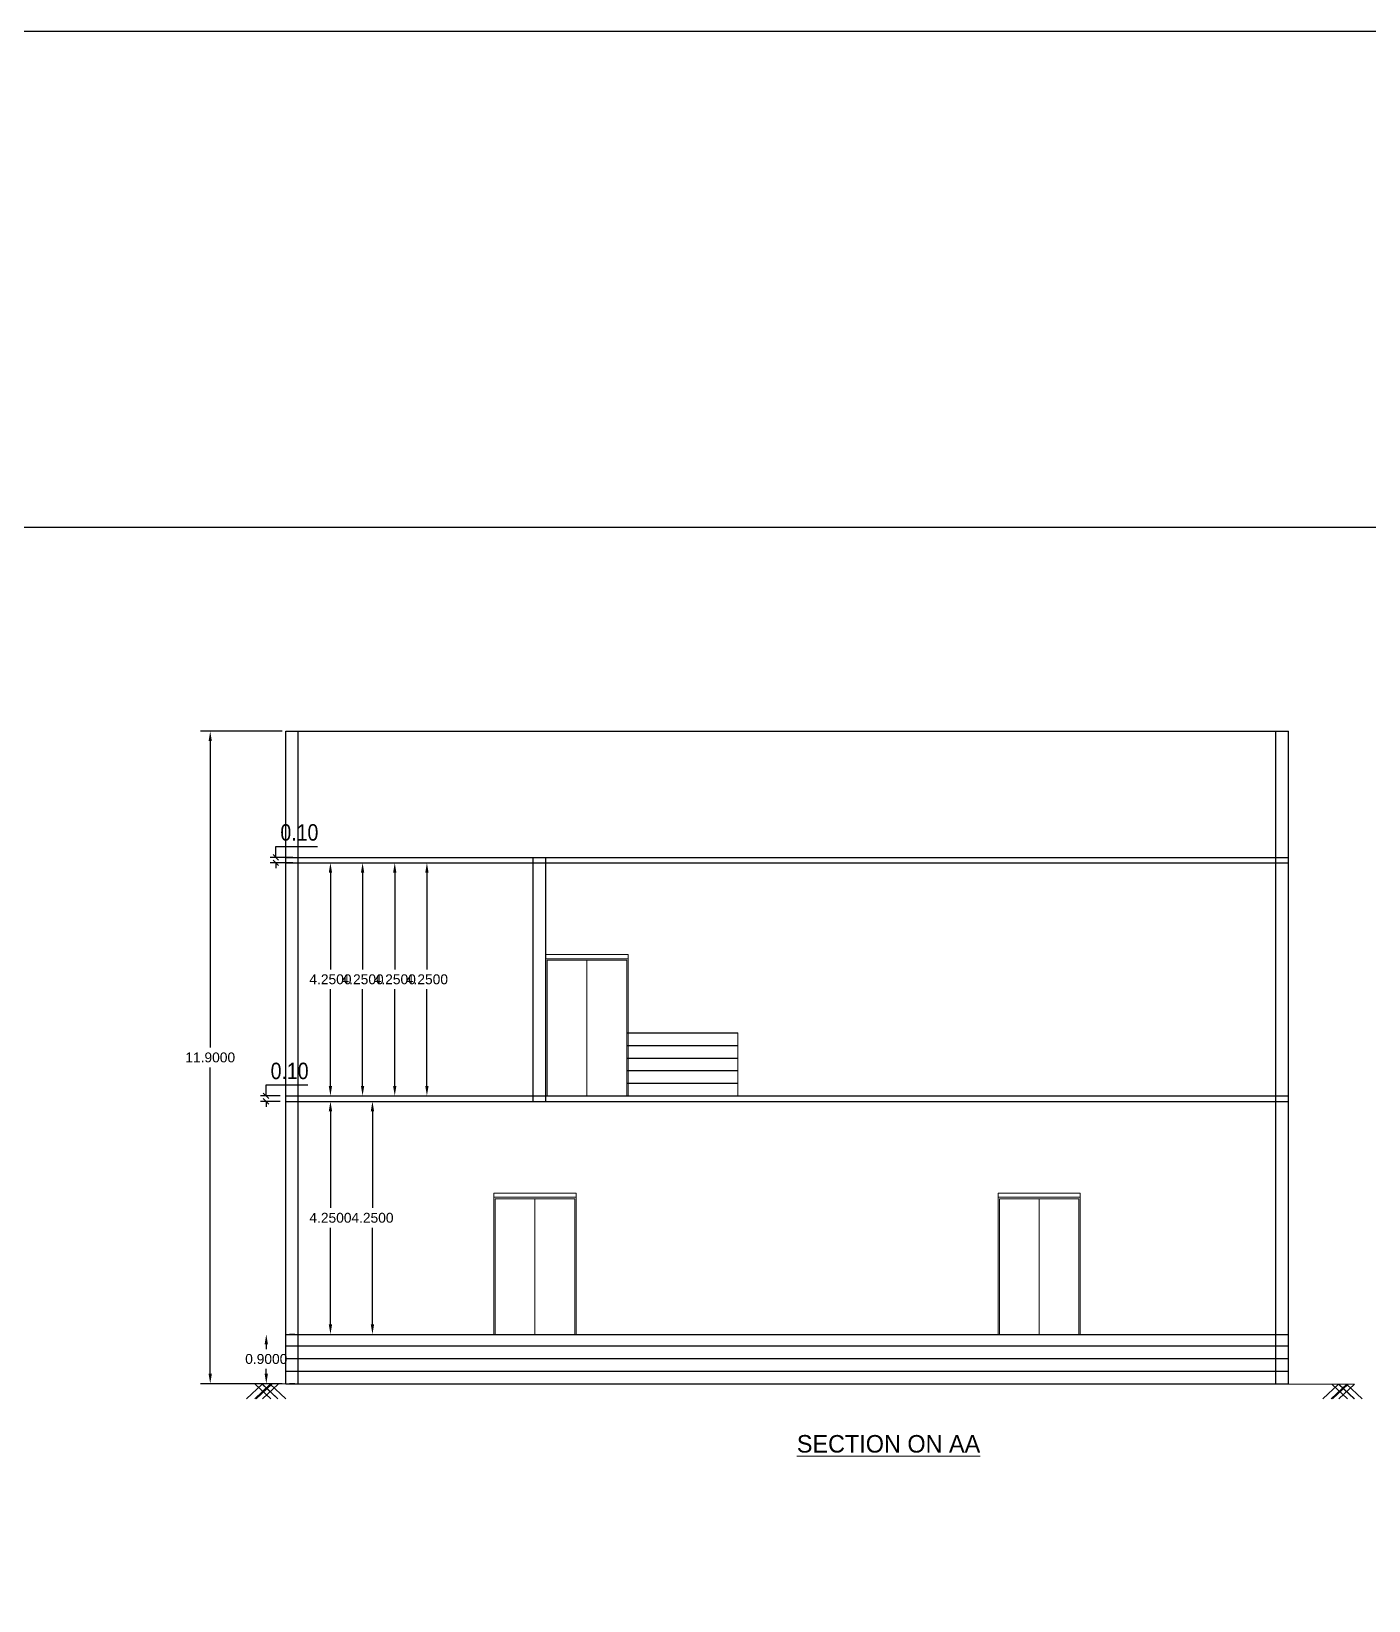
# Model space of a CAD drawing. Header units: metres. Extents: x 0 to 298, y 0 to 242.
# Drawn here: x 103.17 to 127.58, y 213.35 to 241.97 of the extents above; entities that cross this region are included whole.
import ezdxf

# ---------------------------------------------------------------- set-up
doc = ezdxf.new("R2010")
doc.units = ezdxf.units.M
doc.linetypes.add('DOT2', pattern=[0.125, 0, -0.125])
for name, color, linetype in [('BLK_1_FLR_0_REGULAR_ROOM_1', 117, 'Continuous'), ('BLK_1_FLR_0_REGULAR_ROOM_2', 117, 'Continuous'), ('BLK_1_FLR_1_REGULAR_ROOM_2', 117, 'Continuous'), ('BLK_1_FLR_1_REGULAR_ROOM_3', 117, 'Continuous'), ('BLK_1_FLR_1_WATER_CLOSET', 213, 'Continuous'), ('BLK_1_HT_OF_BLDG', 5, 'Continuous'), ('BLK_1_PLINTH_HEIGHT', 7, 'Continuous')]:
    doc.layers.add(name, color=color, linetype=linetype)
doc.styles.add('rs', font='arial.ttf', dxfattribs={"width": 0.85})
doc.styles.get("Standard").update_dxf_attribs({"font": 'arial.ttf', "height": 0.5})
doc.styles.add('style1', font='BKANT.TTF', dxfattribs={"height": 1})
doc.dimstyles.new('Indo', dxfattribs={"dimtxt": 7.5, "dimasz": 5, "dimexe": 2, "dimexo": 2, "dimgap": 2, "dimtad": 1, "dimdec": 1, "dimzin": 3, "dimdsep": 46, "dimlunit": 4, "dimtxsty": 'rs', "dimblk": 'OBLIQUE', "dimcen": 0.09, "dimclrd": 256, "dimclre": 256, "dimclrt": 4, "dimadec": 0, "dimazin": 0, "dimtfac": 1, "dimtdec": 1, "dimtofl": 0, "dimtmove": 0, "dimatfit": 3, "dimldrblk": 'OBLIQUE', "dimfxl": 0, "dimtolj": 1, "dimtzin": 0, "dimarcsym": 0})
doc.dimstyles.get("Standard").update_dxf_attribs({"dimtxt": 0.18, "dimasz": 0.18, "dimexe": 0.18, "dimexo": 0.0625, "dimgap": 0.09, "dimtad": 0, "dimtih": 1, "dimtoh": 1, "dimdec": 4, "dimzin": 0, "dimdsep": 46, "dimtxsty": 'Standard', "dimcen": 0.09, "dimadec": 0, "dimazin": 0, "dimtfac": 1, "dimtdec": 4, "dimtofl": 0, "dimtmove": 0, "dimatfit": 3, "dimfxl": 0, "dimtolj": 1, "dimtzin": 0, "dimarcsym": 0})

# ---------------------------------------------------------------- blocks, each defined once
blk = doc.blocks.new('*D54')
at = {"layer": 'BLK_1_PLINTH_HEIGHT', "color": 7, "linetype": 'DOT2', "lineweight": -2, "ltscale": 400}
for p, q in [((107.979, 218.202), (107.277, 218.202)), ((107.979, 217.302), (107.277, 217.302))]:
    blk.add_line(p, q, dxfattribs=at)
at = {"layer": 'BLK_1_PLINTH_HEIGHT', "color": 7, "lineweight": -2, "ltscale": 400}
for p, q in [((107.457, 218.022), (107.457, 217.934)), ((107.457, 217.482), (107.457, 217.57))]:
    blk.add_line(p, q, dxfattribs=at)
at = {"layer": 'BLK_1_PLINTH_HEIGHT', "color": 7, "ltscale": 400}
for points in [[(107.427, 218.022), (107.487, 218.022), (107.457, 218.202)], [(107.427, 217.482), (107.487, 217.482), (107.457, 217.302)]]:
    blk.add_solid(points, dxfattribs=at)
at = {"layer": 'DEFPOINTS', "color": 0, "ltscale": 400}
for p in [(107.457, 218.202), (108.041, 218.202), (108.041, 217.302)]:
    blk.add_point(p, dxfattribs=at)
at = {"layer": 'BLK_1_PLINTH_HEIGHT', "color": 7, "ltscale": 400, "insert": (107.457, 217.752), "char_height": 0.18, "attachment_point": 5}
blk.add_mtext('\\A1;0.9000', dxfattribs=at)
blk = doc.blocks.new('*D55')
at = {"layer": 'BLK_1_FLR_0_REGULAR_ROOM_1', "color": 0, "lineweight": -2}
for p, q in [((108.104, 222.452), (108.808, 222.452)), ((108.628, 222.272), (108.628, 220.509)), ((108.628, 218.382), (108.628, 220.145)), ((108.104, 218.202), (108.808, 218.202))]:
    blk.add_line(p, q, dxfattribs=at)
at = {"layer": 'BLK_1_FLR_0_REGULAR_ROOM_1', "color": 0}
for points in [[(108.598, 222.272), (108.658, 222.272), (108.628, 222.452)], [(108.598, 218.382), (108.658, 218.382), (108.628, 218.202)]]:
    blk.add_solid(points, dxfattribs=at)
at = {"layer": 'DEFPOINTS', "color": 0}
for p in [(108.041, 222.452), (108.628, 222.452), (108.041, 218.202)]:
    blk.add_point(p, dxfattribs=at)
at = {"layer": 'BLK_1_FLR_0_REGULAR_ROOM_1', "color": 0, "insert": (108.628, 220.327), "char_height": 0.18, "attachment_point": 5}
blk.add_mtext('\\A1;4.2500', dxfattribs=at)
blk = doc.blocks.new('_Oblique')
at = {"color": 0, "linetype": 'ByBlock', "lineweight": -2}
blk.add_line((-0.5, -0.5), (0.5, 0.5), dxfattribs=at)
blk = doc.blocks.new('*D56')
at = {"color": 8, "lineweight": -2, "ltscale": 25}
for p, q in [((107.452, 222.552), (107.452, 222.752)), ((107.452, 222.752), (108.213, 222.752)), ((107.711, 222.552), (107.352, 222.552)), ((107.711, 222.452), (107.352, 222.452)), ((107.452, 222.452), (107.452, 222.352))]:
    blk.add_line(p, q, dxfattribs=at)
at = {"layer": 'DEFPOINTS', "color": 0, "ltscale": 25}
for p in [(107.452, 222.552), (107.811, 222.552), (107.811, 222.452)]:
    blk.add_point(p, dxfattribs=at)
at = {"color": 8, "lineweight": -2, "ltscale": 25, "xscale": 0.1, "yscale": 0.1, "zscale": 0.1}
for p, rotation in [((107.452, 222.552), 270), ((107.452, 222.452), 90)]:
    blk.add_blockref('_Oblique', p, dxfattribs=dict(at, rotation=rotation))
at = {"color": 4, "ltscale": 25, "insert": (107.883, 223.005), "char_height": 0.3, "attachment_point": 5, "style": 'rs'}
blk.add_mtext('\\A1;0.10', dxfattribs=at)
blk = doc.blocks.new('*D57')
at = {"layer": 'BLK_1_FLR_1_REGULAR_ROOM_2', "color": 2, "lineweight": -2}
for p, q in [((108.104, 226.802), (108.808, 226.802)), ((108.628, 226.622), (108.628, 224.859)), ((108.628, 222.732), (108.628, 224.495)), ((108.104, 222.552), (108.808, 222.552))]:
    blk.add_line(p, q, dxfattribs=at)
at = {"layer": 'BLK_1_FLR_1_REGULAR_ROOM_2', "color": 2}
for points in [[(108.598, 226.622), (108.658, 226.622), (108.628, 226.802)], [(108.598, 222.732), (108.658, 222.732), (108.628, 222.552)]]:
    blk.add_solid(points, dxfattribs=at)
at = {"layer": 'DEFPOINTS', "color": 0}
for p in [(108.041, 226.802), (108.628, 226.802), (108.041, 222.552)]:
    blk.add_point(p, dxfattribs=at)
at = {"layer": 'BLK_1_FLR_1_REGULAR_ROOM_2', "color": 2, "insert": (108.628, 224.677), "char_height": 0.18, "attachment_point": 5}
blk.add_mtext('\\A1;4.2500', dxfattribs=at)
blk = doc.blocks.new('*D58')
at = {"color": 8, "lineweight": -2, "ltscale": 25}
for p, q in [((107.63, 226.902), (107.63, 227.102)), ((107.63, 227.102), (108.392, 227.102)), ((107.941, 226.902), (107.53, 226.902)), ((107.941, 226.802), (107.53, 226.802)), ((107.63, 226.802), (107.63, 226.702))]:
    blk.add_line(p, q, dxfattribs=at)
at = {"layer": 'DEFPOINTS', "color": 0, "ltscale": 25}
for p in [(107.63, 226.902), (108.041, 226.902), (108.041, 226.802)]:
    blk.add_point(p, dxfattribs=at)
at = {"color": 8, "lineweight": -2, "ltscale": 25, "xscale": 0.1, "yscale": 0.1, "zscale": 0.1}
for p, rotation in [((107.63, 226.902), 270), ((107.63, 226.802), 90)]:
    blk.add_blockref('_Oblique', p, dxfattribs=dict(at, rotation=rotation))
at = {"color": 4, "ltscale": 25, "insert": (108.061, 227.355), "char_height": 0.3, "attachment_point": 5, "style": 'rs'}
blk.add_mtext('\\A1;0.10', dxfattribs=at)
blk = doc.blocks.new('*D59')
at = {"layer": 'BLK_1_HT_OF_BLDG', "color": 5, "lineweight": -2}
for p, q in [((107.749, 229.202), (106.254, 229.202)), ((106.434, 229.022), (106.434, 223.434)), ((106.434, 217.482), (106.434, 223.07)), ((107.749, 217.302), (106.254, 217.302))]:
    blk.add_line(p, q, dxfattribs=at)
at = {"layer": 'BLK_1_HT_OF_BLDG', "color": 5}
for points in [[(106.404, 229.022), (106.464, 229.022), (106.434, 229.202)], [(106.404, 217.482), (106.464, 217.482), (106.434, 217.302)]]:
    blk.add_solid(points, dxfattribs=at)
at = {"layer": 'DEFPOINTS', "color": 0}
for p in [(106.434, 229.202), (107.811, 229.202), (107.811, 217.302)]:
    blk.add_point(p, dxfattribs=at)
at = {"layer": 'BLK_1_HT_OF_BLDG', "color": 5, "insert": (106.434, 223.252), "char_height": 0.18, "attachment_point": 5}
blk.add_mtext('\\A1;11.9000', dxfattribs=at)
blk = doc.blocks.new('*D39')
at = {"layer": 'BLK_1_FLR_0_REGULAR_ROOM_2', "color": 2, "lineweight": -2}
for p, q in [((108.871, 222.452), (109.575, 222.452)), ((109.395, 222.272), (109.395, 220.509)), ((109.395, 218.382), (109.395, 220.145)), ((108.871, 218.202), (109.575, 218.202))]:
    blk.add_line(p, q, dxfattribs=at)
at = {"layer": 'BLK_1_FLR_0_REGULAR_ROOM_2', "color": 2}
for points in [[(109.365, 222.272), (109.425, 222.272), (109.395, 222.452)], [(109.365, 218.382), (109.425, 218.382), (109.395, 218.202)]]:
    blk.add_solid(points, dxfattribs=at)
at = {"layer": 'DEFPOINTS', "color": 0}
for p in [(108.808, 222.452), (109.395, 222.452), (108.808, 218.202)]:
    blk.add_point(p, dxfattribs=at)
at = {"layer": 'BLK_1_FLR_0_REGULAR_ROOM_2', "color": 2, "insert": (109.395, 220.327), "char_height": 0.18, "attachment_point": 5}
blk.add_mtext('\\A1;4.2500', dxfattribs=at)
blk = doc.blocks.new('*D40')
at = {"layer": 'BLK_1_FLR_1_REGULAR_ROOM_3', "color": 2, "lineweight": -2}
for p, q in [((108.691, 226.802), (109.395, 226.802)), ((109.215, 226.622), (109.215, 224.859)), ((109.215, 222.732), (109.215, 224.495)), ((108.691, 222.552), (109.395, 222.552))]:
    blk.add_line(p, q, dxfattribs=at)
at = {"layer": 'BLK_1_FLR_1_REGULAR_ROOM_3', "color": 2}
for points in [[(109.185, 226.622), (109.245, 226.622), (109.215, 226.802)], [(109.185, 222.732), (109.245, 222.732), (109.215, 222.552)]]:
    blk.add_solid(points, dxfattribs=at)
at = {"layer": 'DEFPOINTS', "color": 0}
for p in [(108.628, 226.802), (109.215, 226.802), (108.628, 222.552)]:
    blk.add_point(p, dxfattribs=at)
at = {"layer": 'BLK_1_FLR_1_REGULAR_ROOM_3', "color": 2, "insert": (109.215, 224.677), "char_height": 0.18, "attachment_point": 5}
blk.add_mtext('\\A1;4.2500', dxfattribs=at)
blk = doc.blocks.new('*D41')
at = {"layer": 'BLK_1_FLR_1_WATER_CLOSET', "color": 2, "lineweight": -2}
for p, q in [((109.278, 226.802), (109.982, 226.802)), ((109.802, 226.622), (109.802, 224.859)), ((109.802, 222.732), (109.802, 224.495)), ((109.278, 222.552), (109.982, 222.552))]:
    blk.add_line(p, q, dxfattribs=at)
at = {"layer": 'BLK_1_FLR_1_WATER_CLOSET', "color": 2}
for points in [[(109.772, 226.622), (109.832, 226.622), (109.802, 226.802)], [(109.772, 222.732), (109.832, 222.732), (109.802, 222.552)]]:
    blk.add_solid(points, dxfattribs=at)
at = {"layer": 'DEFPOINTS', "color": 0}
for p in [(109.215, 226.802), (109.802, 226.802), (109.215, 222.552)]:
    blk.add_point(p, dxfattribs=at)
at = {"layer": 'BLK_1_FLR_1_WATER_CLOSET', "color": 2, "insert": (109.802, 224.677), "char_height": 0.18, "attachment_point": 5}
blk.add_mtext('\\A1;4.2500', dxfattribs=at)
blk = doc.blocks.new('*D42')
at = {"layer": 'BLK_1_FLR_1_WATER_CLOSET', "color": 1, "lineweight": -2}
for p, q in [((109.865, 226.802), (110.569, 226.802)), ((110.389, 226.622), (110.389, 224.859)), ((110.389, 222.732), (110.389, 224.495)), ((109.865, 222.552), (110.569, 222.552))]:
    blk.add_line(p, q, dxfattribs=at)
at = {"layer": 'BLK_1_FLR_1_WATER_CLOSET', "color": 1}
for points in [[(110.359, 226.622), (110.419, 226.622), (110.389, 226.802)], [(110.359, 222.732), (110.419, 222.732), (110.389, 222.552)]]:
    blk.add_solid(points, dxfattribs=at)
at = {"layer": 'DEFPOINTS', "color": 0}
for p in [(109.802, 226.802), (110.389, 226.802), (109.802, 222.552)]:
    blk.add_point(p, dxfattribs=at)
at = {"layer": 'BLK_1_FLR_1_WATER_CLOSET', "color": 1, "insert": (110.389, 224.677), "char_height": 0.18, "attachment_point": 5}
blk.add_mtext('\\A1;4.2500', dxfattribs=at)

msp = doc.modelspace()

# ---------------------------------------------------------------- linework, layer by layer
msp.add_line((78.66366, 232.92204), (181.04662, 232.92204))
at = {"color": 1, "ltscale": 25}
for p, q in [((107.81114, 229.20183), (126.11114, 229.20183)), ((107.81114, 217.30183), (107.81114, 229.20183)), ((108.04114, 217.30183), (108.04114, 229.20183)), ((125.88114, 217.30183), (125.88114, 229.20183)), ((126.11114, 217.30183), (126.11114, 229.20183)), ((107.81114, 226.90183), (126.11114, 226.90183)), ((107.81114, 226.80183), (126.11114, 226.80183)), ((112.33011, 222.45183), (112.33011, 226.90183)), ((112.56011, 222.45183), (112.56011, 226.90183)), ((114.03456, 223.70183), (116.06011, 223.70183)), ((114.03456, 223.47183), (116.06011, 223.47183)), ((114.03456, 223.24183), (116.06011, 223.24183)), ((114.03456, 223.01183), (116.06011, 223.01183)), ((114.03456, 222.78183), (116.06011, 222.78183)), ((107.81114, 222.55183), (126.11114, 222.55183)), ((107.81114, 222.45183), (126.11114, 222.45183)), ((107.81114, 218.20183), (126.11114, 218.20183)), ((107.81114, 217.99183), (126.11114, 217.99183)), ((107.81114, 217.76183), (126.11114, 217.76183)), ((107.81114, 217.53183), (126.11114, 217.53183)), ((107.81114, 217.30183), (126.11114, 217.30183))]:
    msp.add_line(p, q, dxfattribs=at)
at = {"lineweight": 0, "ltscale": 50}
for p, q in [((112.56011, 225.1285), (114.06011, 225.1285)), ((112.56011, 225.05183), (114.06011, 225.05183)), ((111.61114, 220.7785), (113.11114, 220.7785)), ((111.61114, 220.70183), (113.11114, 220.70183)), ((120.81114, 220.7785), (122.31114, 220.7785)), ((120.81114, 220.70183), (122.31114, 220.70183))]:
    msp.add_line(p, q, dxfattribs=at)
at = {"lineweight": 0}
for p, q in [((114.06011, 225.1285), (112.56011, 225.1285)), ((112.56011, 225.1285), (114.06011, 225.1285)), ((112.56011, 225.1285), (114.06011, 225.1285)), ((112.56011, 225.1285), (114.06011, 225.1285)), ((114.06011, 225.1285), (112.56011, 225.1285)), ((112.56011, 222.55183), (112.56011, 225.1285)), ((114.06011, 225.05183), (112.56011, 225.05183)), ((112.56011, 225.05183), (114.02178, 225.05183)), ((112.56011, 225.05183), (114.02178, 225.05183)), ((112.58567, 222.55183), (112.58567, 225.02627)), ((112.58567, 225.02627), (114.03456, 225.02627)), ((113.31011, 225.02627), (113.31011, 222.55183)), ((114.03456, 222.55183), (114.03456, 225.02627)), ((114.06011, 222.55183), (114.06011, 225.1285)), ((116.06011, 222.55183), (116.06011, 223.70183)), ((113.11114, 220.7785), (111.61114, 220.7785)), ((111.61114, 220.7785), (113.11114, 220.7785)), ((111.61114, 220.7785), (113.11114, 220.7785)), ((111.61114, 220.7785), (113.11114, 220.7785)), ((113.11114, 220.7785), (111.61114, 220.7785)), ((111.61114, 218.20183), (111.61114, 220.7785)), ((113.11114, 220.70183), (111.61114, 220.70183)), ((111.61114, 220.70183), (113.07281, 220.70183)), ((111.61114, 220.70183), (113.07281, 220.70183)), ((113.11114, 218.20183), (113.11114, 220.7785)), ((122.31114, 220.7785), (120.81114, 220.7785)), ((120.81114, 220.7785), (122.31114, 220.7785)), ((120.81114, 220.7785), (122.31114, 220.7785)), ((120.81114, 220.7785), (122.31114, 220.7785)), ((122.31114, 220.7785), (120.81114, 220.7785)), ((120.81114, 218.20183), (120.81114, 220.7785)), ((122.31114, 220.70183), (120.81114, 220.70183)), ((120.81114, 220.70183), (122.27281, 220.70183)), ((120.81114, 220.70183), (122.27281, 220.70183)), ((122.31114, 218.20183), (122.31114, 220.7785)), ((111.6367, 218.20183), (111.6367, 220.67627)), ((111.6367, 220.67627), (113.08559, 220.67627)), ((112.36114, 220.67627), (112.36114, 218.20183)), ((113.08559, 218.20183), (113.08559, 220.67627)), ((120.8367, 218.20183), (120.8367, 220.67627)), ((120.8367, 220.67627), (122.28559, 220.67627)), ((121.56114, 220.67627), (121.56114, 218.20183)), ((122.28559, 218.20183), (122.28559, 220.67627)), ((107.38088, 217.29479), (107.09558, 217.02388)), ((107.53059, 217.29479), (107.24529, 217.02388)), ((107.25715, 217.29479), (107.54244, 217.02388)), ((107.55657, 217.29479), (107.27127, 217.02388)), ((107.38088, 217.29479), (107.66617, 217.02388)), ((107.38516, 217.29479), (107.67045, 217.02388)), ((107.67242, 217.29479), (107.38712, 217.02388)), ((107.52698, 217.29479), (107.81228, 217.02388)), ((127.02683, 217.29479), (126.74154, 217.02388)), ((127.17654, 217.29479), (126.89124, 217.02388)), ((126.9031, 217.29479), (127.1884, 217.02388)), ((127.20252, 217.29479), (126.91722, 217.02388)), ((127.02683, 217.29479), (127.31213, 217.02388)), ((127.03111, 217.29479), (127.3164, 217.02388)), ((127.31837, 217.29479), (127.03307, 217.02388)), ((127.17294, 217.29479), (127.45823, 217.02388))]:
    msp.add_line(p, q, dxfattribs=at)
at = {"color": 0, "ltscale": 25}
for p, q in [((107.81114, 217.30183), (107.25715, 217.29479)), ((126.11114, 217.30183), (127.31837, 217.29479))]:
    msp.add_line(p, q, dxfattribs=at)
at = {"color": 4, "ltscale": 25}
msp.add_lwpolyline([(0, 0), (297.63255, 0), (297.63255, 241.96779), (0, 241.96779)], close=True, dxfattribs=at)

# ---------------------------------------------------------------- texts
at = {"lineweight": 0, "style": 'style1'}
msp.add_text('%%USECTION ON AA', height=0.3194444, dxfattribs=at).set_placement((117.13997, 216.04579))

# ---------------------------------------------------------------- dimensions: what is measured, and where the dimension line sits
at = {"color": 1, "ltscale": 25}
for p1, p2, distance, picture, middle in [((108.04114, 226.80183), (108.04114, 226.90183), 0.41067, '*D58', (108.06123, 227.355)), ((107.81114, 222.45183), (107.81114, 222.55183), 0.35922, '*D56', (107.88267, 223.005))]:
    dim = msp.add_aligned_dim(p1=p1, p2=p2, distance=distance, dimstyle='Indo', override={"dimtxt": 0.3, "dimasz": 0.1, "dimexe": 0.1, "dimexo": 0.1, "dimgap": 0.1, "dimtoh": 1, "dimdec": 2, "dimlunit": 2, "dimpost": '\\X', "dimclrd": 8, "dimclre": 8, "dimtfac": 0.1, "dimtdec": 2}, dxfattribs=at)
    dim.commit()
    dim.dimension.update_dxf_attribs({"geometry": picture, "text_midpoint": middle})
at = {"layer": 'BLK_1_FLR_0_REGULAR_ROOM_1', "color": 4}
dim = msp.add_aligned_dim(p1=(108.04114, 218.20183), p2=(108.04114, 222.45183), distance=-0.58699, dimstyle='Standard', dxfattribs=at)
dim.commit()
dim.dimension.update_dxf_attribs({"geometry": '*D55', "text_midpoint": (108.62813, 220.32683)})
at = {"layer": 'BLK_1_FLR_0_REGULAR_ROOM_2', "color": 2}
dim = msp.add_aligned_dim(p1=(108.80813, 218.20183), p2=(108.80813, 222.45183), distance=-0.58699, dimstyle='Standard', override={"dimclrd": 2, "dimclre": 2, "dimclrt": 2}, dxfattribs=at)
dim.commit()
dim.dimension.update_dxf_attribs({"geometry": '*D39', "text_midpoint": (109.39512, 220.32683)})
at = {"layer": 'BLK_1_FLR_1_REGULAR_ROOM_2', "color": 2}
dim = msp.add_aligned_dim(p1=(108.04114, 222.55183), p2=(108.04114, 226.80183), distance=-0.58699, dimstyle='Standard', override={"dimclrd": 2, "dimclre": 2, "dimclrt": 2}, dxfattribs=at)
dim.commit()
dim.dimension.update_dxf_attribs({"geometry": '*D57', "text_midpoint": (108.62813, 224.67683)})
at = {"layer": 'BLK_1_FLR_1_REGULAR_ROOM_3', "color": 2}
dim = msp.add_aligned_dim(p1=(108.62813, 222.55183), p2=(108.62813, 226.80183), distance=-0.58699, dimstyle='Standard', override={"dimclrd": 2, "dimclre": 2, "dimclrt": 2}, dxfattribs=at)
dim.commit()
dim.dimension.update_dxf_attribs({"geometry": '*D40', "text_midpoint": (109.21512, 224.67683)})
at = {"layer": 'BLK_1_FLR_1_WATER_CLOSET', "color": 2}
dim = msp.add_aligned_dim(p1=(109.21512, 222.55183), p2=(109.21512, 226.80183), distance=-0.58699, dimstyle='Standard', override={"dimclrd": 2, "dimclre": 2, "dimclrt": 2}, dxfattribs=at)
dim.commit()
dim.dimension.update_dxf_attribs({"geometry": '*D41', "text_midpoint": (109.80211, 224.67683)})
at = {"layer": 'BLK_1_FLR_1_WATER_CLOSET', "color": 1}
dim = msp.add_aligned_dim(p1=(109.80211, 222.55183), p2=(109.80211, 226.80183), distance=-0.58699, dimstyle='Standard', override={"dimclrd": 1, "dimclre": 1, "dimclrt": 1}, dxfattribs=at)
dim.commit()
dim.dimension.update_dxf_attribs({"geometry": '*D42', "text_midpoint": (110.3891, 224.67683)})
at = {"layer": 'BLK_1_HT_OF_BLDG', "color": 5}
dim = msp.add_aligned_dim(p1=(107.81114, 217.30183), p2=(107.81114, 229.20183), distance=1.37681, dimstyle='Standard', override={"dimclrd": 5, "dimclre": 5, "dimclrt": 5}, dxfattribs=at)
dim.commit()
dim.dimension.update_dxf_attribs({"geometry": '*D59', "text_midpoint": (106.43434, 223.25183)})
at = {"layer": 'BLK_1_PLINTH_HEIGHT', "color": 7, "ltscale": 400}
dim = msp.add_linear_dim(base=(107.45687, 218.20183), p1=(108.04114, 217.30183), p2=(108.04114, 218.20183), angle=90, dimstyle='Standard', override={"dimclrd": 7, "dimclre": 7, "dimclrt": 7, "dimfxl": 0}, dxfattribs=at)
dim.commit()
dim.dimension.update_dxf_attribs({"geometry": '*D54', "text_midpoint": (107.45687, 217.75183), "dimtype": 161})

doc.saveas('drawing.dxf')
